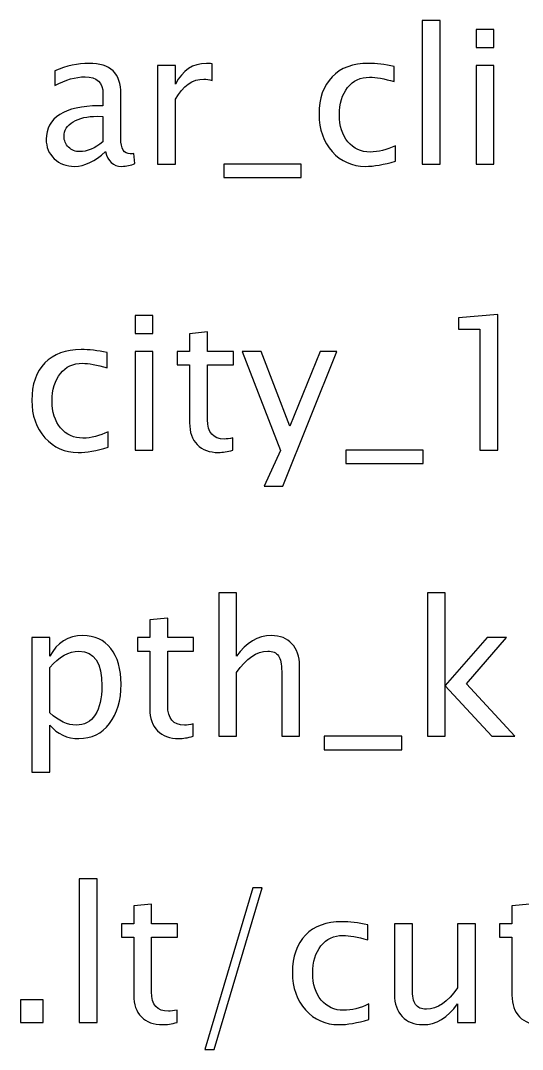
# Model space of a CAD drawing. Header units: centimetres. Extents: x -23.8 to 24.1, y -26.5 to 28.7.
# Drawn here: x -5.68 to 1.45, y 14.09 to 28.71 of the extents above; entities that cross this region are included whole.
import ezdxf

# ---------------------------------------------------------------- set-up
doc = ezdxf.new("R2010")
doc.units = ezdxf.units.CM
doc.header["$MEASUREMENT"] = 0
doc.layers.add('Layer 1', color=7, linetype='Continuous')

msp = doc.modelspace()

# ---------------------------------------------------------------- linework, layer by layer
at = {"layer": 'Layer 1'}
for points, knots in [([(0.03003, 26.67044), (0.03003, 26.67044), (0.03003, 28.71037), (0.03003, 28.71037), (0.03003, 28.71037), (0.03003, 28.71037), (0.28403, 28.71037), (0.28403, 28.71037), (0.28403, 28.71037), (0.28403, 28.71037), (0.28403, 26.67044), (0.28403, 26.67044), (0.28403, 26.67044), (0.28403, 26.67044), (0.03003, 26.67044), (0.03003, 26.67044)], [0, 0, 0, 0, 0.2, 0.2, 0.2, 0.2, 0.4, 0.4, 0.4, 0.4, 0.6, 0.6, 0.6, 0.6, 1, 1, 1, 1]), ([(0.79467, 28.32938), (0.79467, 28.32938), (0.79467, 28.58338), (0.79467, 28.58338), (0.79467, 28.58338), (0.79467, 28.58338), (1.04867, 28.58338), (1.04867, 28.58338), (1.04867, 28.58338), (1.04867, 28.58338), (1.04867, 28.32938), (1.04867, 28.32938), (1.04867, 28.32938), (1.04867, 28.32938), (0.79467, 28.32938), (0.79467, 28.32938)], [0, 0, 0, 0, 0.2, 0.2, 0.2, 0.2, 0.4, 0.4, 0.4, 0.4, 0.6, 0.6, 0.6, 0.6, 1, 1, 1, 1]), ([(-4.46877, 26.84903), (-4.62134, 26.7088), (-4.76819, 26.63869), (-4.9093, 26.63869), (-4.9093, 26.63869), (-5.02527, 26.63869), (-5.12185, 26.67485), (-5.19813, 26.74761), (-5.19813, 26.74761), (-5.27486, 26.82037), (-5.31323, 26.91209), (-5.31323, 27.02278), (-5.31323, 27.02278), (-5.31323, 27.17579), (-5.24885, 27.29353), (-5.12008, 27.37555), (-5.12008, 27.37555), (-4.99132, 27.45757), (-4.80655, 27.49858), (-4.56578, 27.49858), (-4.56578, 27.49858), (-4.56578, 27.49858), (-4.50625, 27.49858), (-4.50625, 27.49858), (-4.50625, 27.49858), (-4.50625, 27.49858), (-4.50625, 27.66748), (-4.50625, 27.66748), (-4.50625, 27.66748), (-4.50625, 27.8302), (-4.59092, 27.91133), (-4.76069, 27.91133), (-4.76069, 27.91133), (-4.8921, 27.91133), (-5.03586, 27.86988), (-5.19152, 27.78698), (-5.19152, 27.78698), (-5.19152, 27.78698), (-5.19152, 27.996), (-5.19152, 27.996), (-5.19152, 27.996), (-5.02042, 28.06656), (-4.85903, 28.10183), (-4.70777, 28.10183), (-4.70777, 28.10183), (-4.55211, 28.10183), (-4.43702, 28.06656), (-4.36338, 27.99556), (-4.36338, 27.99556), (-4.28929, 27.92456), (-4.25225, 27.8152), (-4.25225, 27.66748), (-4.25225, 27.66748), (-4.25225, 27.66748), (-4.25225, 27.0338), (-4.25225, 27.0338), (-4.25225, 27.0338), (-4.25225, 26.88872), (-4.20771, 26.81596), (-4.1182, 26.81596), (-4.1182, 26.81596), (-4.10717, 26.81596), (-4.09086, 26.81772), (-4.06925, 26.82125), (-4.06925, 26.82125), (-4.06925, 26.82125), (-4.05117, 26.68014), (-4.05117, 26.68014), (-4.05117, 26.68014), (-4.10893, 26.65236), (-4.17243, 26.63869), (-4.24211, 26.63869), (-4.24211, 26.63869), (-4.36073, 26.63869), (-4.43614, 26.7088), (-4.46877, 26.84903)], [0, 0, 0, 0, 0.05, 0.05, 0.05, 0.05, 0.1, 0.1, 0.1, 0.1, 0.15, 0.15, 0.15, 0.15, 0.2, 0.2, 0.2, 0.2, 0.25, 0.25, 0.25, 0.25, 0.3, 0.3, 0.3, 0.3, 0.35, 0.35, 0.35, 0.35, 0.4, 0.4, 0.4, 0.4, 0.45, 0.45, 0.45, 0.45, 0.5, 0.5, 0.5, 0.5, 0.55, 0.55, 0.55, 0.55, 0.6, 0.6, 0.6, 0.6, 0.65, 0.65, 0.65, 0.65, 0.7, 0.7, 0.7, 0.7, 0.75, 0.75, 0.75, 0.75, 0.8, 0.8, 0.8, 0.8, 0.85, 0.85, 0.85, 0.85, 0.9, 0.9, 0.9, 0.9, 1, 1, 1, 1]), ([(-3.73058, 26.67044), (-3.73058, 26.67044), (-3.73058, 28.07273), (-3.73058, 28.07273), (-3.73058, 28.07273), (-3.73058, 28.07273), (-3.47658, 28.07273), (-3.47658, 28.07273), (-3.47658, 28.07273), (-3.47658, 28.07273), (-3.47658, 27.80771), (-3.47658, 27.80771), (-3.47658, 27.80771), (-3.3756, 28.00394), (-3.2292, 28.10183), (-3.03693, 28.10183), (-3.03693, 28.10183), (-3.01091, 28.10183), (-2.98357, 28.09963), (-2.95535, 28.09522), (-2.95535, 28.09522), (-2.95535, 28.09522), (-2.95535, 27.85754), (-2.95535, 27.85754), (-2.95535, 27.85754), (-2.99945, 27.87209), (-3.03825, 27.87958), (-3.07177, 27.87958), (-3.07177, 27.87958), (-3.23316, 27.87958), (-3.3681, 27.78433), (-3.47658, 27.59339), (-3.47658, 27.59339), (-3.47658, 27.59339), (-3.47658, 26.67044), (-3.47658, 26.67044), (-3.47658, 26.67044), (-3.47658, 26.67044), (-3.73058, 26.67044), (-3.73058, 26.67044)], [0, 0, 0, 0, 0.09090909, 0.09090909, 0.09090909, 0.09090909, 0.18181818, 0.18181818, 0.18181818, 0.18181818, 0.27272727, 0.27272727, 0.27272727, 0.27272727, 0.36363636, 0.36363636, 0.36363636, 0.36363636, 0.45454545, 0.45454545, 0.45454545, 0.45454545, 0.54545455, 0.54545455, 0.54545455, 0.54545455, 0.63636364, 0.63636364, 0.63636364, 0.63636364, 0.72727273, 0.72727273, 0.72727273, 0.72727273, 0.81818182, 0.81818182, 0.81818182, 0.81818182, 1, 1, 1, 1]), ([(-0.35141, 26.71277), (-0.5159, 26.66338), (-0.65789, 26.63869), (-0.77739, 26.63869), (-0.77739, 26.63869), (-0.96701, 26.63869), (-1.124, 26.7088), (-1.24879, 26.84859), (-1.24879, 26.84859), (-1.37359, 26.98882), (-1.43621, 27.16565), (-1.43621, 27.37864), (-1.43621, 27.37864), (-1.43621, 27.60618), (-1.37447, 27.78389), (-1.251, 27.91089), (-1.251, 27.91089), (-1.12753, 28.03833), (-0.95511, 28.10183), (-0.73374, 28.10183), (-0.73374, 28.10183), (-0.62482, 28.10183), (-0.50223, 28.08684), (-0.36729, 28.05685), (-0.36729, 28.05685), (-0.36729, 28.05685), (-0.36729, 27.84254), (-0.36729, 27.84254), (-0.36729, 27.84254), (-0.51061, 27.88488), (-0.62746, 27.90604), (-0.71742, 27.90604), (-0.71742, 27.90604), (-0.84795, 27.90604), (-0.95246, 27.85709), (-1.03051, 27.75964), (-1.03051, 27.75964), (-1.10856, 27.66219), (-1.14781, 27.5321), (-1.14781, 27.36982), (-1.14781, 27.36982), (-1.14781, 27.21239), (-1.10724, 27.08539), (-1.02654, 26.98794), (-1.02654, 26.98794), (-0.94584, 26.89093), (-0.84045, 26.84242), (-0.70948, 26.84242), (-0.70948, 26.84242), (-0.59351, 26.84242), (-0.47445, 26.87241), (-0.35141, 26.93238), (-0.35141, 26.93238), (-0.35141, 26.93238), (-0.35141, 26.71277), (-0.35141, 26.71277)], [0, 0, 0, 0, 0.06666667, 0.06666667, 0.06666667, 0.06666667, 0.13333333, 0.13333333, 0.13333333, 0.13333333, 0.2, 0.2, 0.2, 0.2, 0.26666667, 0.26666667, 0.26666667, 0.26666667, 0.33333333, 0.33333333, 0.33333333, 0.33333333, 0.4, 0.4, 0.4, 0.4, 0.46666667, 0.46666667, 0.46666667, 0.46666667, 0.53333333, 0.53333333, 0.53333333, 0.53333333, 0.6, 0.6, 0.6, 0.6, 0.66666667, 0.66666667, 0.66666667, 0.66666667, 0.73333333, 0.73333333, 0.73333333, 0.73333333, 0.8, 0.8, 0.8, 0.8, 0.86666667, 0.86666667, 0.86666667, 0.86666667, 1, 1, 1, 1]), ([(0.79467, 26.67044), (0.79467, 26.67044), (0.79467, 28.07273), (0.79467, 28.07273), (0.79467, 28.07273), (0.79467, 28.07273), (1.04867, 28.07273), (1.04867, 28.07273), (1.04867, 28.07273), (1.04867, 28.07273), (1.04867, 26.67044), (1.04867, 26.67044), (1.04867, 26.67044), (1.04867, 26.67044), (0.79467, 26.67044), (0.79467, 26.67044)], [0, 0, 0, 0, 0.2, 0.2, 0.2, 0.2, 0.4, 0.4, 0.4, 0.4, 0.6, 0.6, 0.6, 0.6, 1, 1, 1, 1]), ([(-4.50625, 26.9875), (-4.50625, 26.9875), (-4.50625, 27.34777), (-4.50625, 27.34777), (-4.50625, 27.34777), (-4.50625, 27.34777), (-4.58783, 27.35042), (-4.58783, 27.35042), (-4.58783, 27.35042), (-4.72894, 27.35042), (-4.84271, 27.3244), (-4.92958, 27.27237), (-4.92958, 27.27237), (-5.01601, 27.21989), (-5.05923, 27.15066), (-5.05923, 27.06423), (-5.05923, 27.06423), (-5.05923, 27.00381), (-5.03762, 26.95266), (-4.99485, 26.91077), (-4.99485, 26.91077), (-4.95163, 26.86888), (-4.89916, 26.84771), (-4.83698, 26.84771), (-4.83698, 26.84771), (-4.73115, 26.84771), (-4.6209, 26.89445), (-4.50625, 26.9875)], [0, 0, 0, 0, 0.125, 0.125, 0.125, 0.125, 0.25, 0.25, 0.25, 0.25, 0.375, 0.375, 0.375, 0.375, 0.5, 0.5, 0.5, 0.5, 0.625, 0.625, 0.625, 0.625, 0.75, 0.75, 0.75, 0.75, 1, 1, 1, 1]), ([(-2.79087, 26.47994), (-2.79087, 26.47994), (-2.79087, 26.67044), (-2.79087, 26.67044), (-2.79087, 26.67044), (-2.79087, 26.67044), (-1.6902, 26.67044), (-1.6902, 26.67044), (-1.6902, 26.67044), (-1.6902, 26.67044), (-1.6902, 26.47994), (-1.6902, 26.47994), (-1.6902, 26.47994), (-1.6902, 26.47994), (-2.79087, 26.47994), (-2.79087, 26.47994)], [0, 0, 0, 0, 0.2, 0.2, 0.2, 0.2, 0.4, 0.4, 0.4, 0.4, 0.6, 0.6, 0.6, 0.6, 1, 1, 1, 1]), ([(-4.05094, 24.26362), (-4.05094, 24.26362), (-4.05094, 24.51762), (-4.05094, 24.51762), (-4.05094, 24.51762), (-4.05094, 24.51762), (-3.79694, 24.51762), (-3.79694, 24.51762), (-3.79694, 24.51762), (-3.79694, 24.51762), (-3.79694, 24.26362), (-3.79694, 24.26362), (-3.79694, 24.26362), (-3.79694, 24.26362), (-4.05094, 24.26362), (-4.05094, 24.26362)], [0, 0, 0, 0, 0.2, 0.2, 0.2, 0.2, 0.4, 0.4, 0.4, 0.4, 0.6, 0.6, 0.6, 0.6, 1, 1, 1, 1]), ([(0.84781, 22.60468), (0.84781, 22.60468), (0.84781, 24.32712), (0.84781, 24.32712), (0.84781, 24.32712), (0.84781, 24.32712), (0.54354, 24.32712), (0.54354, 24.32712), (0.54354, 24.32712), (0.54354, 24.32712), (0.54354, 24.48587), (0.54354, 24.48587), (0.54354, 24.48587), (0.54354, 24.48587), (1.10181, 24.53349), (1.10181, 24.53349), (1.10181, 24.53349), (1.10181, 24.53349), (1.10181, 22.60468), (1.10181, 22.60468), (1.10181, 22.60468), (1.10181, 22.60468), (0.84781, 22.60468), (0.84781, 22.60468)], [0, 0, 0, 0, 0.14285714, 0.14285714, 0.14285714, 0.14285714, 0.28571429, 0.28571429, 0.28571429, 0.28571429, 0.42857143, 0.42857143, 0.42857143, 0.42857143, 0.57142857, 0.57142857, 0.57142857, 0.57142857, 0.71428571, 0.71428571, 0.71428571, 0.71428571, 1, 1, 1, 1]), ([(-2.65924, 22.60512), (-2.73773, 22.58351), (-2.80608, 22.57293), (-2.86385, 22.57293), (-2.86385, 22.57293), (-2.9935, 22.57293), (-3.09448, 22.60997), (-3.1668, 22.68405), (-3.1668, 22.68405), (-3.23956, 22.75814), (-3.27572, 22.86088), (-3.27572, 22.99274), (-3.27572, 22.99274), (-3.27572, 22.99274), (-3.27572, 23.81647), (-3.27572, 23.81647), (-3.27572, 23.81647), (-3.27572, 23.81647), (-3.45122, 23.81647), (-3.45122, 23.81647), (-3.45122, 23.81647), (-3.45122, 23.81647), (-3.45122, 24.00697), (-3.45122, 24.00697), (-3.45122, 24.00697), (-3.45122, 24.00697), (-3.27572, 24.00697), (-3.27572, 24.00697), (-3.27572, 24.00697), (-3.27572, 24.00697), (-3.27572, 24.26053), (-3.27572, 24.26053), (-3.27572, 24.26053), (-3.27572, 24.26053), (-3.02172, 24.28478), (-3.02172, 24.28478), (-3.02172, 24.28478), (-3.02172, 24.28478), (-3.02172, 24.00697), (-3.02172, 24.00697), (-3.02172, 24.00697), (-3.02172, 24.00697), (-2.65395, 24.00697), (-2.65395, 24.00697), (-2.65395, 24.00697), (-2.65395, 24.00697), (-2.65395, 23.81647), (-2.65395, 23.81647), (-2.65395, 23.81647), (-2.65395, 23.81647), (-3.02172, 23.81647), (-3.02172, 23.81647), (-3.02172, 23.81647), (-3.02172, 23.81647), (-3.02172, 23.0386), (-3.02172, 23.0386), (-3.02172, 23.0386), (-3.02172, 22.85515), (-2.9419, 22.76343), (-2.78271, 22.76343), (-2.78271, 22.76343), (-2.74876, 22.76343), (-2.70775, 22.76916), (-2.65924, 22.78019), (-2.65924, 22.78019), (-2.65924, 22.78019), (-2.65924, 22.60512), (-2.65924, 22.60512)], [0, 0, 0, 0, 0.05555556, 0.05555556, 0.05555556, 0.05555556, 0.11111111, 0.11111111, 0.11111111, 0.11111111, 0.16666667, 0.16666667, 0.16666667, 0.16666667, 0.22222222, 0.22222222, 0.22222222, 0.22222222, 0.27777778, 0.27777778, 0.27777778, 0.27777778, 0.33333333, 0.33333333, 0.33333333, 0.33333333, 0.38888889, 0.38888889, 0.38888889, 0.38888889, 0.44444444, 0.44444444, 0.44444444, 0.44444444, 0.5, 0.5, 0.5, 0.5, 0.55555556, 0.55555556, 0.55555556, 0.55555556, 0.61111111, 0.61111111, 0.61111111, 0.61111111, 0.66666667, 0.66666667, 0.66666667, 0.66666667, 0.72222222, 0.72222222, 0.72222222, 0.72222222, 0.77777778, 0.77777778, 0.77777778, 0.77777778, 0.83333333, 0.83333333, 0.83333333, 0.83333333, 0.88888889, 0.88888889, 0.88888889, 0.88888889, 1, 1, 1, 1]), ([(-4.43238, 22.64701), (-4.59687, 22.59762), (-4.73886, 22.57293), (-4.85836, 22.57293), (-4.85836, 22.57293), (-5.04798, 22.57293), (-5.20497, 22.64304), (-5.32976, 22.78283), (-5.32976, 22.78283), (-5.45456, 22.92306), (-5.51718, 23.09989), (-5.51718, 23.31288), (-5.51718, 23.31288), (-5.51718, 23.54042), (-5.45544, 23.71813), (-5.33197, 23.84513), (-5.33197, 23.84513), (-5.2085, 23.97257), (-5.03608, 24.03607), (-4.81471, 24.03607), (-4.81471, 24.03607), (-4.70579, 24.03607), (-4.5832, 24.02108), (-4.44826, 23.99109), (-4.44826, 23.99109), (-4.44826, 23.99109), (-4.44826, 23.77678), (-4.44826, 23.77678), (-4.44826, 23.77678), (-4.59158, 23.81912), (-4.70843, 23.84028), (-4.79839, 23.84028), (-4.79839, 23.84028), (-4.92892, 23.84028), (-5.03343, 23.79133), (-5.11148, 23.69388), (-5.11148, 23.69388), (-5.18953, 23.59643), (-5.22878, 23.46634), (-5.22878, 23.30406), (-5.22878, 23.30406), (-5.22878, 23.14663), (-5.18821, 23.01963), (-5.10751, 22.92218), (-5.10751, 22.92218), (-5.02681, 22.82517), (-4.92142, 22.77666), (-4.79045, 22.77666), (-4.79045, 22.77666), (-4.67448, 22.77666), (-4.55542, 22.80665), (-4.43238, 22.86662), (-4.43238, 22.86662), (-4.43238, 22.86662), (-4.43238, 22.64701), (-4.43238, 22.64701)], [0, 0, 0, 0, 0.06666667, 0.06666667, 0.06666667, 0.06666667, 0.13333333, 0.13333333, 0.13333333, 0.13333333, 0.2, 0.2, 0.2, 0.2, 0.26666667, 0.26666667, 0.26666667, 0.26666667, 0.33333333, 0.33333333, 0.33333333, 0.33333333, 0.4, 0.4, 0.4, 0.4, 0.46666667, 0.46666667, 0.46666667, 0.46666667, 0.53333333, 0.53333333, 0.53333333, 0.53333333, 0.6, 0.6, 0.6, 0.6, 0.66666667, 0.66666667, 0.66666667, 0.66666667, 0.73333333, 0.73333333, 0.73333333, 0.73333333, 0.8, 0.8, 0.8, 0.8, 0.86666667, 0.86666667, 0.86666667, 0.86666667, 1, 1, 1, 1]), ([(-4.05094, 22.60468), (-4.05094, 22.60468), (-4.05094, 24.00697), (-4.05094, 24.00697), (-4.05094, 24.00697), (-4.05094, 24.00697), (-3.79694, 24.00697), (-3.79694, 24.00697), (-3.79694, 24.00697), (-3.79694, 24.00697), (-3.79694, 22.60468), (-3.79694, 22.60468), (-3.79694, 22.60468), (-3.79694, 22.60468), (-4.05094, 22.60468), (-4.05094, 22.60468)], [0, 0, 0, 0, 0.2, 0.2, 0.2, 0.2, 0.4, 0.4, 0.4, 0.4, 0.6, 0.6, 0.6, 0.6, 1, 1, 1, 1]), ([(-2.21386, 22.09403), (-2.21386, 22.09403), (-1.98632, 22.60292), (-1.98632, 22.60292), (-1.98632, 22.60292), (-1.98632, 22.60292), (-2.52959, 24.00697), (-2.52959, 24.00697), (-2.52959, 24.00697), (-2.52959, 24.00697), (-2.25707, 24.00697), (-2.25707, 24.00697), (-2.25707, 24.00697), (-2.25707, 24.00697), (-1.85314, 22.94511), (-1.85314, 22.94511), (-1.85314, 22.94511), (-1.85314, 22.94511), (-1.42231, 24.00697), (-1.42231, 24.00697), (-1.42231, 24.00697), (-1.42231, 24.00697), (-1.18287, 24.00697), (-1.18287, 24.00697), (-1.18287, 24.00697), (-1.18287, 24.00697), (-1.94927, 22.09403), (-1.94927, 22.09403), (-1.94927, 22.09403), (-1.94927, 22.09403), (-2.21386, 22.09403), (-2.21386, 22.09403)], [0, 0, 0, 0, 0.11111111, 0.11111111, 0.11111111, 0.11111111, 0.22222222, 0.22222222, 0.22222222, 0.22222222, 0.33333333, 0.33333333, 0.33333333, 0.33333333, 0.44444444, 0.44444444, 0.44444444, 0.44444444, 0.55555556, 0.55555556, 0.55555556, 0.55555556, 0.66666667, 0.66666667, 0.66666667, 0.66666667, 0.77777778, 0.77777778, 0.77777778, 0.77777778, 1, 1, 1, 1]), ([(-1.05719, 22.41418), (-1.05719, 22.41418), (-1.05719, 22.60468), (-1.05719, 22.60468), (-1.05719, 22.60468), (-1.05719, 22.60468), (0.04348, 22.60468), (0.04348, 22.60468), (0.04348, 22.60468), (0.04348, 22.60468), (0.04348, 22.41418), (0.04348, 22.41418), (0.04348, 22.41418), (0.04348, 22.41418), (-1.05719, 22.41418), (-1.05719, 22.41418)], [0, 0, 0, 0, 0.2, 0.2, 0.2, 0.2, 0.4, 0.4, 0.4, 0.4, 0.6, 0.6, 0.6, 0.6, 1, 1, 1, 1]), ([(-2.86144, 18.53892), (-2.86144, 18.53892), (-2.86144, 20.57885), (-2.86144, 20.57885), (-2.86144, 20.57885), (-2.86144, 20.57885), (-2.60744, 20.57885), (-2.60744, 20.57885), (-2.60744, 20.57885), (-2.60744, 20.57885), (-2.60744, 19.67619), (-2.60744, 19.67619), (-2.60744, 19.67619), (-2.47294, 19.87242), (-2.30802, 19.97031), (-2.11311, 19.97031), (-2.11311, 19.97031), (-1.99052, 19.97031), (-1.89307, 19.93195), (-1.82119, 19.85478), (-1.82119, 19.85478), (-1.74931, 19.77805), (-1.71315, 19.67442), (-1.71315, 19.54478), (-1.71315, 19.54478), (-1.71315, 19.54478), (-1.71315, 18.53892), (-1.71315, 18.53892), (-1.71315, 18.53892), (-1.71315, 18.53892), (-1.96715, 18.53892), (-1.96715, 18.53892), (-1.96715, 18.53892), (-1.96715, 18.53892), (-1.96715, 19.46187), (-1.96715, 19.46187), (-1.96715, 19.46187), (-1.96715, 19.56594), (-1.98258, 19.64003), (-2.01301, 19.68412), (-2.01301, 19.68412), (-2.04388, 19.72866), (-2.09459, 19.75071), (-2.16559, 19.75071), (-2.16559, 19.75071), (-2.32169, 19.75071), (-2.46898, 19.64885), (-2.60744, 19.44512), (-2.60744, 19.44512), (-2.60744, 19.44512), (-2.60744, 18.53892), (-2.60744, 18.53892), (-2.60744, 18.53892), (-2.60744, 18.53892), (-2.86144, 18.53892), (-2.86144, 18.53892)], [0, 0, 0, 0, 0.06666667, 0.06666667, 0.06666667, 0.06666667, 0.13333333, 0.13333333, 0.13333333, 0.13333333, 0.2, 0.2, 0.2, 0.2, 0.26666667, 0.26666667, 0.26666667, 0.26666667, 0.33333333, 0.33333333, 0.33333333, 0.33333333, 0.4, 0.4, 0.4, 0.4, 0.46666667, 0.46666667, 0.46666667, 0.46666667, 0.53333333, 0.53333333, 0.53333333, 0.53333333, 0.6, 0.6, 0.6, 0.6, 0.66666667, 0.66666667, 0.66666667, 0.66666667, 0.73333333, 0.73333333, 0.73333333, 0.73333333, 0.8, 0.8, 0.8, 0.8, 0.86666667, 0.86666667, 0.86666667, 0.86666667, 1, 1, 1, 1]), ([(0.10365, 18.53892), (0.10365, 18.53892), (0.10365, 20.57885), (0.10365, 20.57885), (0.10365, 20.57885), (0.10365, 20.57885), (0.35765, 20.57885), (0.35765, 20.57885), (0.35765, 20.57885), (0.35765, 20.57885), (0.35765, 19.26079), (0.35765, 19.26079), (0.35765, 19.26079), (0.35765, 19.26079), (0.95296, 19.94121), (0.95296, 19.94121), (0.95296, 19.94121), (0.95296, 19.94121), (1.22725, 19.94121), (1.22725, 19.94121), (1.22725, 19.94121), (1.22725, 19.94121), (0.65839, 19.28681), (0.65839, 19.28681), (0.65839, 19.28681), (0.65839, 19.28681), (1.34631, 18.53892), (1.34631, 18.53892), (1.34631, 18.53892), (1.34631, 18.53892), (1.01911, 18.53892), (1.01911, 18.53892), (1.01911, 18.53892), (1.01911, 18.53892), (0.35765, 19.25814), (0.35765, 19.25814), (0.35765, 19.25814), (0.35765, 19.25814), (0.35765, 18.53892), (0.35765, 18.53892), (0.35765, 18.53892), (0.35765, 18.53892), (0.10365, 18.53892), (0.10365, 18.53892)], [0, 0, 0, 0, 0.08333333, 0.08333333, 0.08333333, 0.08333333, 0.16666667, 0.16666667, 0.16666667, 0.16666667, 0.25, 0.25, 0.25, 0.25, 0.33333333, 0.33333333, 0.33333333, 0.33333333, 0.41666667, 0.41666667, 0.41666667, 0.41666667, 0.5, 0.5, 0.5, 0.5, 0.58333333, 0.58333333, 0.58333333, 0.58333333, 0.66666667, 0.66666667, 0.66666667, 0.66666667, 0.75, 0.75, 0.75, 0.75, 0.83333333, 0.83333333, 0.83333333, 0.83333333, 1, 1, 1, 1]), ([(-3.22392, 18.53936), (-3.30241, 18.51775), (-3.37076, 18.50717), (-3.42853, 18.50717), (-3.42853, 18.50717), (-3.55818, 18.50717), (-3.65916, 18.54421), (-3.73148, 18.61829), (-3.73148, 18.61829), (-3.80424, 18.69238), (-3.8404, 18.79512), (-3.8404, 18.92698), (-3.8404, 18.92698), (-3.8404, 18.92698), (-3.8404, 19.75071), (-3.8404, 19.75071), (-3.8404, 19.75071), (-3.8404, 19.75071), (-4.0159, 19.75071), (-4.0159, 19.75071), (-4.0159, 19.75071), (-4.0159, 19.75071), (-4.0159, 19.94121), (-4.0159, 19.94121), (-4.0159, 19.94121), (-4.0159, 19.94121), (-3.8404, 19.94121), (-3.8404, 19.94121), (-3.8404, 19.94121), (-3.8404, 19.94121), (-3.8404, 20.19477), (-3.8404, 20.19477), (-3.8404, 20.19477), (-3.8404, 20.19477), (-3.5864, 20.21902), (-3.5864, 20.21902), (-3.5864, 20.21902), (-3.5864, 20.21902), (-3.5864, 19.94121), (-3.5864, 19.94121), (-3.5864, 19.94121), (-3.5864, 19.94121), (-3.21863, 19.94121), (-3.21863, 19.94121), (-3.21863, 19.94121), (-3.21863, 19.94121), (-3.21863, 19.75071), (-3.21863, 19.75071), (-3.21863, 19.75071), (-3.21863, 19.75071), (-3.5864, 19.75071), (-3.5864, 19.75071), (-3.5864, 19.75071), (-3.5864, 19.75071), (-3.5864, 18.97284), (-3.5864, 18.97284), (-3.5864, 18.97284), (-3.5864, 18.78939), (-3.50658, 18.69767), (-3.34739, 18.69767), (-3.34739, 18.69767), (-3.31344, 18.69767), (-3.27243, 18.7034), (-3.22392, 18.71443), (-3.22392, 18.71443), (-3.22392, 18.71443), (-3.22392, 18.53936), (-3.22392, 18.53936)], [0, 0, 0, 0, 0.05555556, 0.05555556, 0.05555556, 0.05555556, 0.11111111, 0.11111111, 0.11111111, 0.11111111, 0.16666667, 0.16666667, 0.16666667, 0.16666667, 0.22222222, 0.22222222, 0.22222222, 0.22222222, 0.27777778, 0.27777778, 0.27777778, 0.27777778, 0.33333333, 0.33333333, 0.33333333, 0.33333333, 0.38888889, 0.38888889, 0.38888889, 0.38888889, 0.44444444, 0.44444444, 0.44444444, 0.44444444, 0.5, 0.5, 0.5, 0.5, 0.55555556, 0.55555556, 0.55555556, 0.55555556, 0.61111111, 0.61111111, 0.61111111, 0.61111111, 0.66666667, 0.66666667, 0.66666667, 0.66666667, 0.72222222, 0.72222222, 0.72222222, 0.72222222, 0.77777778, 0.77777778, 0.77777778, 0.77777778, 0.83333333, 0.83333333, 0.83333333, 0.83333333, 0.88888889, 0.88888889, 0.88888889, 0.88888889, 1, 1, 1, 1]), ([(-5.51609, 18.02827), (-5.51609, 18.02827), (-5.51609, 19.94121), (-5.51609, 19.94121), (-5.51609, 19.94121), (-5.51609, 19.94121), (-5.26209, 19.94121), (-5.26209, 19.94121), (-5.26209, 19.94121), (-5.26209, 19.94121), (-5.26209, 19.67619), (-5.26209, 19.67619), (-5.26209, 19.67619), (-5.15802, 19.87242), (-5.00148, 19.97031), (-4.7929, 19.97031), (-4.7929, 19.97031), (-4.624, 19.97031), (-4.49127, 19.90902), (-4.39426, 19.78599), (-4.39426, 19.78599), (-4.29724, 19.66296), (-4.24874, 19.49495), (-4.24874, 19.28196), (-4.24874, 19.28196), (-4.24874, 19.05001), (-4.30386, 18.86259), (-4.41366, 18.7206), (-4.41366, 18.7206), (-4.52346, 18.57817), (-4.6681, 18.50717), (-4.84714, 18.50717), (-4.84714, 18.50717), (-5.01338, 18.50717), (-5.15185, 18.57067), (-5.26209, 18.69811), (-5.26209, 18.69811), (-5.26209, 18.69811), (-5.26209, 18.02827), (-5.26209, 18.02827), (-5.26209, 18.02827), (-5.26209, 18.02827), (-5.51609, 18.02827), (-5.51609, 18.02827)], [0, 0, 0, 0, 0.08333333, 0.08333333, 0.08333333, 0.08333333, 0.16666667, 0.16666667, 0.16666667, 0.16666667, 0.25, 0.25, 0.25, 0.25, 0.33333333, 0.33333333, 0.33333333, 0.33333333, 0.41666667, 0.41666667, 0.41666667, 0.41666667, 0.5, 0.5, 0.5, 0.5, 0.58333333, 0.58333333, 0.58333333, 0.58333333, 0.66666667, 0.66666667, 0.66666667, 0.66666667, 0.75, 0.75, 0.75, 0.75, 0.83333333, 0.83333333, 0.83333333, 0.83333333, 1, 1, 1, 1]), ([(-5.26209, 18.87318), (-5.13112, 18.75632), (-5.00633, 18.69767), (-4.88771, 18.69767), (-4.88771, 18.69767), (-4.77085, 18.69767), (-4.68045, 18.74662), (-4.61695, 18.84407), (-4.61695, 18.84407), (-4.55301, 18.94153), (-4.52126, 19.07867), (-4.52126, 19.25594), (-4.52126, 19.25594), (-4.52126, 19.58402), (-4.62974, 19.74806), (-4.8467, 19.74806), (-4.8467, 19.74806), (-4.98869, 19.74806), (-5.12715, 19.67134), (-5.26209, 19.51744), (-5.26209, 19.51744), (-5.26209, 19.51744), (-5.26209, 18.87318), (-5.26209, 18.87318)], [0, 0, 0, 0, 0.14285714, 0.14285714, 0.14285714, 0.14285714, 0.28571429, 0.28571429, 0.28571429, 0.28571429, 0.42857143, 0.42857143, 0.42857143, 0.42857143, 0.57142857, 0.57142857, 0.57142857, 0.57142857, 0.71428571, 0.71428571, 0.71428571, 0.71428571, 1, 1, 1, 1]), ([(-1.36214, 18.34842), (-1.36214, 18.34842), (-1.36214, 18.53892), (-1.36214, 18.53892), (-1.36214, 18.53892), (-1.36214, 18.53892), (-0.26147, 18.53892), (-0.26147, 18.53892), (-0.26147, 18.53892), (-0.26147, 18.53892), (-0.26147, 18.34842), (-0.26147, 18.34842), (-0.26147, 18.34842), (-0.26147, 18.34842), (-1.36214, 18.34842), (-1.36214, 18.34842)], [0, 0, 0, 0, 0.2, 0.2, 0.2, 0.2, 0.4, 0.4, 0.4, 0.4, 0.6, 0.6, 0.6, 0.6, 1, 1, 1, 1]), ([(-4.84493, 14.47316), (-4.84493, 14.47316), (-4.84493, 16.51309), (-4.84493, 16.51309), (-4.84493, 16.51309), (-4.84493, 16.51309), (-4.59093, 16.51309), (-4.59093, 16.51309), (-4.59093, 16.51309), (-4.59093, 16.51309), (-4.59093, 14.47316), (-4.59093, 14.47316), (-4.59093, 14.47316), (-4.59093, 14.47316), (-4.84493, 14.47316), (-4.84493, 14.47316)], [0, 0, 0, 0, 0.2, 0.2, 0.2, 0.2, 0.4, 0.4, 0.4, 0.4, 0.6, 0.6, 0.6, 0.6, 1, 1, 1, 1]), ([(-3.059, 14.08951), (-3.059, 14.08951), (-2.37858, 16.3861), (-2.37858, 16.3861), (-2.37858, 16.3861), (-2.37858, 16.3861), (-2.24408, 16.3861), (-2.24408, 16.3861), (-2.24408, 16.3861), (-2.24408, 16.3861), (-2.9245, 14.08951), (-2.9245, 14.08951), (-2.9245, 14.08951), (-2.9245, 14.08951), (-3.059, 14.08951), (-3.059, 14.08951)], [0, 0, 0, 0, 0.2, 0.2, 0.2, 0.2, 0.4, 0.4, 0.4, 0.4, 0.6, 0.6, 0.6, 0.6, 1, 1, 1, 1]), ([(-3.45323, 14.4736), (-3.53172, 14.45199), (-3.60007, 14.44141), (-3.65784, 14.44141), (-3.65784, 14.44141), (-3.78749, 14.44141), (-3.88847, 14.47845), (-3.96079, 14.55253), (-3.96079, 14.55253), (-4.03355, 14.62662), (-4.06971, 14.72936), (-4.06971, 14.86122), (-4.06971, 14.86122), (-4.06971, 14.86122), (-4.06971, 15.68495), (-4.06971, 15.68495), (-4.06971, 15.68495), (-4.06971, 15.68495), (-4.24521, 15.68495), (-4.24521, 15.68495), (-4.24521, 15.68495), (-4.24521, 15.68495), (-4.24521, 15.87545), (-4.24521, 15.87545), (-4.24521, 15.87545), (-4.24521, 15.87545), (-4.06971, 15.87545), (-4.06971, 15.87545), (-4.06971, 15.87545), (-4.06971, 15.87545), (-4.06971, 16.12901), (-4.06971, 16.12901), (-4.06971, 16.12901), (-4.06971, 16.12901), (-3.81571, 16.15326), (-3.81571, 16.15326), (-3.81571, 16.15326), (-3.81571, 16.15326), (-3.81571, 15.87545), (-3.81571, 15.87545), (-3.81571, 15.87545), (-3.81571, 15.87545), (-3.44794, 15.87545), (-3.44794, 15.87545), (-3.44794, 15.87545), (-3.44794, 15.87545), (-3.44794, 15.68495), (-3.44794, 15.68495), (-3.44794, 15.68495), (-3.44794, 15.68495), (-3.81571, 15.68495), (-3.81571, 15.68495), (-3.81571, 15.68495), (-3.81571, 15.68495), (-3.81571, 14.90708), (-3.81571, 14.90708), (-3.81571, 14.90708), (-3.81571, 14.72363), (-3.73589, 14.63191), (-3.5767, 14.63191), (-3.5767, 14.63191), (-3.54275, 14.63191), (-3.50174, 14.63764), (-3.45323, 14.64867), (-3.45323, 14.64867), (-3.45323, 14.64867), (-3.45323, 14.4736), (-3.45323, 14.4736)], [0, 0, 0, 0, 0.05555556, 0.05555556, 0.05555556, 0.05555556, 0.11111111, 0.11111111, 0.11111111, 0.11111111, 0.16666667, 0.16666667, 0.16666667, 0.16666667, 0.22222222, 0.22222222, 0.22222222, 0.22222222, 0.27777778, 0.27777778, 0.27777778, 0.27777778, 0.33333333, 0.33333333, 0.33333333, 0.33333333, 0.38888889, 0.38888889, 0.38888889, 0.38888889, 0.44444444, 0.44444444, 0.44444444, 0.44444444, 0.5, 0.5, 0.5, 0.5, 0.55555556, 0.55555556, 0.55555556, 0.55555556, 0.61111111, 0.61111111, 0.61111111, 0.61111111, 0.66666667, 0.66666667, 0.66666667, 0.66666667, 0.72222222, 0.72222222, 0.72222222, 0.72222222, 0.77777778, 0.77777778, 0.77777778, 0.77777778, 0.83333333, 0.83333333, 0.83333333, 0.83333333, 0.88888889, 0.88888889, 0.88888889, 0.88888889, 1, 1, 1, 1]), ([(1.9209, 14.4736), (1.84241, 14.45199), (1.77406, 14.44141), (1.71629, 14.44141), (1.71629, 14.44141), (1.58664, 14.44141), (1.48566, 14.47845), (1.41334, 14.55253), (1.41334, 14.55253), (1.34058, 14.62662), (1.30442, 14.72936), (1.30442, 14.86122), (1.30442, 14.86122), (1.30442, 14.86122), (1.30442, 15.68495), (1.30442, 15.68495), (1.30442, 15.68495), (1.30442, 15.68495), (1.12892, 15.68495), (1.12892, 15.68495), (1.12892, 15.68495), (1.12892, 15.68495), (1.12892, 15.87545), (1.12892, 15.87545), (1.12892, 15.87545), (1.12892, 15.87545), (1.30442, 15.87545), (1.30442, 15.87545), (1.30442, 15.87545), (1.30442, 15.87545), (1.30442, 16.12901), (1.30442, 16.12901), (1.30442, 16.12901), (1.30442, 16.12901), (1.55842, 16.15326), (1.55842, 16.15326), (1.55842, 16.15326), (1.55842, 16.15326), (1.55842, 15.87545), (1.55842, 15.87545), (1.55842, 15.87545), (1.55842, 15.87545), (1.92619, 15.87545), (1.92619, 15.87545), (1.92619, 15.87545), (1.92619, 15.87545), (1.92619, 15.68495), (1.92619, 15.68495), (1.92619, 15.68495), (1.92619, 15.68495), (1.55842, 15.68495), (1.55842, 15.68495), (1.55842, 15.68495), (1.55842, 15.68495), (1.55842, 14.90708), (1.55842, 14.90708), (1.55842, 14.90708), (1.55842, 14.72363), (1.63824, 14.63191), (1.79743, 14.63191), (1.79743, 14.63191), (1.83138, 14.63191), (1.87239, 14.63764), (1.9209, 14.64867), (1.9209, 14.64867), (1.9209, 14.64867), (1.9209, 14.4736), (1.9209, 14.4736)], [0, 0, 0, 0, 0.05555556, 0.05555556, 0.05555556, 0.05555556, 0.11111111, 0.11111111, 0.11111111, 0.11111111, 0.16666667, 0.16666667, 0.16666667, 0.16666667, 0.22222222, 0.22222222, 0.22222222, 0.22222222, 0.27777778, 0.27777778, 0.27777778, 0.27777778, 0.33333333, 0.33333333, 0.33333333, 0.33333333, 0.38888889, 0.38888889, 0.38888889, 0.38888889, 0.44444444, 0.44444444, 0.44444444, 0.44444444, 0.5, 0.5, 0.5, 0.5, 0.55555556, 0.55555556, 0.55555556, 0.55555556, 0.61111111, 0.61111111, 0.61111111, 0.61111111, 0.66666667, 0.66666667, 0.66666667, 0.66666667, 0.72222222, 0.72222222, 0.72222222, 0.72222222, 0.77777778, 0.77777778, 0.77777778, 0.77777778, 0.83333333, 0.83333333, 0.83333333, 0.83333333, 0.88888889, 0.88888889, 0.88888889, 0.88888889, 1, 1, 1, 1]), ([(-0.72978, 14.51549), (-0.89427, 14.4661), (-1.03626, 14.44141), (-1.15576, 14.44141), (-1.15576, 14.44141), (-1.34538, 14.44141), (-1.50237, 14.51152), (-1.62716, 14.65131), (-1.62716, 14.65131), (-1.75196, 14.79154), (-1.81458, 14.96837), (-1.81458, 15.18136), (-1.81458, 15.18136), (-1.81458, 15.4089), (-1.75284, 15.58661), (-1.62937, 15.71361), (-1.62937, 15.71361), (-1.5059, 15.84105), (-1.33348, 15.90455), (-1.11211, 15.90455), (-1.11211, 15.90455), (-1.00319, 15.90455), (-0.8806, 15.88956), (-0.74566, 15.85957), (-0.74566, 15.85957), (-0.74566, 15.85957), (-0.74566, 15.64526), (-0.74566, 15.64526), (-0.74566, 15.64526), (-0.88898, 15.6876), (-1.00583, 15.70876), (-1.09579, 15.70876), (-1.09579, 15.70876), (-1.22632, 15.70876), (-1.33083, 15.65981), (-1.40888, 15.56236), (-1.40888, 15.56236), (-1.48693, 15.46491), (-1.52618, 15.33482), (-1.52618, 15.17254), (-1.52618, 15.17254), (-1.52618, 15.01511), (-1.48561, 14.88811), (-1.40491, 14.79066), (-1.40491, 14.79066), (-1.32421, 14.69365), (-1.21882, 14.64514), (-1.08785, 14.64514), (-1.08785, 14.64514), (-0.97188, 14.64514), (-0.85282, 14.67513), (-0.72978, 14.7351), (-0.72978, 14.7351), (-0.72978, 14.7351), (-0.72978, 14.51549), (-0.72978, 14.51549)], [0, 0, 0, 0, 0.06666667, 0.06666667, 0.06666667, 0.06666667, 0.13333333, 0.13333333, 0.13333333, 0.13333333, 0.2, 0.2, 0.2, 0.2, 0.26666667, 0.26666667, 0.26666667, 0.26666667, 0.33333333, 0.33333333, 0.33333333, 0.33333333, 0.4, 0.4, 0.4, 0.4, 0.46666667, 0.46666667, 0.46666667, 0.46666667, 0.53333333, 0.53333333, 0.53333333, 0.53333333, 0.6, 0.6, 0.6, 0.6, 0.66666667, 0.66666667, 0.66666667, 0.66666667, 0.73333333, 0.73333333, 0.73333333, 0.73333333, 0.8, 0.8, 0.8, 0.8, 0.86666667, 0.86666667, 0.86666667, 0.86666667, 1, 1, 1, 1]), ([(0.53008, 14.47316), (0.53008, 14.47316), (0.53008, 14.73686), (0.53008, 14.73686), (0.53008, 14.73686), (0.3947, 14.53975), (0.23021, 14.44141), (0.03707, 14.44141), (0.03707, 14.44141), (-0.08552, 14.44141), (-0.18298, 14.47977), (-0.2553, 14.55694), (-0.2553, 14.55694), (-0.32806, 14.63411), (-0.36422, 14.73774), (-0.36422, 14.86871), (-0.36422, 14.86871), (-0.36422, 14.86871), (-0.36422, 15.87545), (-0.36422, 15.87545), (-0.36422, 15.87545), (-0.36422, 15.87545), (-0.11022, 15.87545), (-0.11022, 15.87545), (-0.11022, 15.87545), (-0.11022, 15.87545), (-0.11022, 14.95161), (-0.11022, 14.95161), (-0.11022, 14.95161), (-0.11022, 14.84622), (-0.09478, 14.7717), (-0.06435, 14.7276), (-0.06435, 14.7276), (-0.03349, 14.68306), (0.01767, 14.66101), (0.08954, 14.66101), (0.08954, 14.66101), (0.24477, 14.66101), (0.39205, 14.76288), (0.53008, 14.96705), (0.53008, 14.96705), (0.53008, 14.96705), (0.53008, 15.87545), (0.53008, 15.87545), (0.53008, 15.87545), (0.53008, 15.87545), (0.78407, 15.87545), (0.78407, 15.87545), (0.78407, 15.87545), (0.78407, 15.87545), (0.78407, 14.47316), (0.78407, 14.47316), (0.78407, 14.47316), (0.78407, 14.47316), (0.53008, 14.47316), (0.53008, 14.47316)], [0, 0, 0, 0, 0.06666667, 0.06666667, 0.06666667, 0.06666667, 0.13333333, 0.13333333, 0.13333333, 0.13333333, 0.2, 0.2, 0.2, 0.2, 0.26666667, 0.26666667, 0.26666667, 0.26666667, 0.33333333, 0.33333333, 0.33333333, 0.33333333, 0.4, 0.4, 0.4, 0.4, 0.46666667, 0.46666667, 0.46666667, 0.46666667, 0.53333333, 0.53333333, 0.53333333, 0.53333333, 0.6, 0.6, 0.6, 0.6, 0.66666667, 0.66666667, 0.66666667, 0.66666667, 0.73333333, 0.73333333, 0.73333333, 0.73333333, 0.8, 0.8, 0.8, 0.8, 0.86666667, 0.86666667, 0.86666667, 0.86666667, 1, 1, 1, 1]), ([(-5.6766, 14.47316), (-5.6766, 14.47316), (-5.6766, 14.79331), (-5.6766, 14.79331), (-5.6766, 14.79331), (-5.6766, 14.79331), (-5.35645, 14.79331), (-5.35645, 14.79331), (-5.35645, 14.79331), (-5.35645, 14.79331), (-5.35645, 14.47316), (-5.35645, 14.47316), (-5.35645, 14.47316), (-5.35645, 14.47316), (-5.6766, 14.47316), (-5.6766, 14.47316)], [0, 0, 0, 0, 0.2, 0.2, 0.2, 0.2, 0.4, 0.4, 0.4, 0.4, 0.6, 0.6, 0.6, 0.6, 1, 1, 1, 1])]:
    msp.add_open_spline(points, degree=3, knots=knots, dxfattribs=at)

doc.saveas('drawing.dxf')
